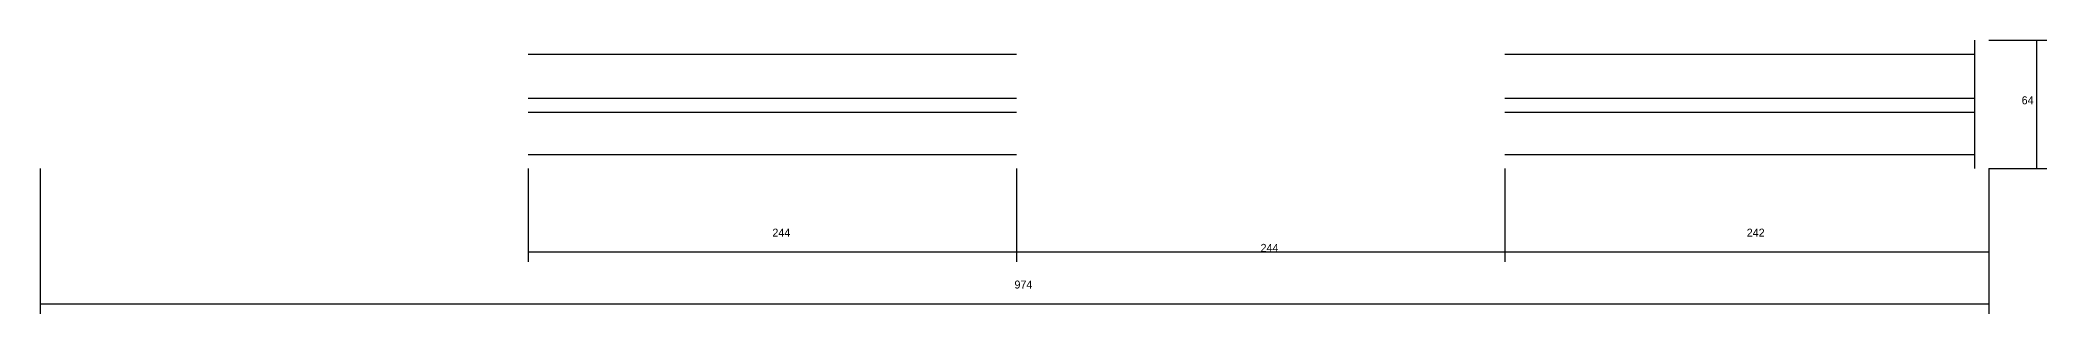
# Model space of a CAD drawing. Header units: metres. Extents: x -7072 to -4276, y 10879 to 12106.
# Drawn here: x -6832 to -5829, y 10879 to 11015 of the extents above; entities that cross this region are included whole.
import ezdxf

# ---------------------------------------------------------------- set-up
doc = ezdxf.new("R2010")
doc.units = ezdxf.units.M
doc.layers.add('COTA', color=241, linetype='Continuous')
doc.layers.add('SARR_2.2x7', color=40, linetype='Continuous')

msp = doc.modelspace()

# ---------------------------------------------------------------- linework, layer by layer
at = {"layer": 'COTA'}
for p, q in [((-5857.8, 11015.2), (-5828.8, 11015.2)), ((-5833.8, 10951.2), (-5833.8, 11015.2)), ((-6831.8, 10951.2), (-6831.8, 10878.6)), ((-6587.8, 10951.2), (-6587.8, 10904.5)), ((-6343.8, 10951.2), (-6343.8, 10904.5)), ((-6343.8, 10951.2), (-6343.8, 10904.5)), ((-6099.8, 10951.2), (-6099.8, 10904.5)), ((-6099.8, 10951.2), (-6099.8, 10904.5)), ((-5857.8, 10951.2), (-5857.8, 10904.5)), ((-5857.8, 10951.2), (-5857.8, 10878.6)), ((-5857.8, 10951.2), (-5828.8, 10951.2)), ((-6587.8, 10909.5), (-6343.8, 10909.5)), ((-6343.8, 10909.5), (-6099.8, 10909.5)), ((-6099.8, 10909.5), (-5857.8, 10909.5)), ((-6831.8, 10883.6), (-5857.8, 10883.6))]:
    msp.add_line(p, q, dxfattribs=at)
at = {"layer": 'SARR_2.2x7'}
for p, q in [((-5864.8, 10951.2), (-5864.8, 11015.2)), ((-6587.8, 11008.2), (-6343.8, 11008.2)), ((-6099.8, 11008.2), (-5864.8, 11008.2)), ((-6587.8, 10986.2), (-6343.8, 10986.2)), ((-6099.8, 10986.2), (-5864.8, 10986.2)), ((-6587.8, 10979.2), (-6343.8, 10979.2)), ((-6099.8, 10979.2), (-5864.8, 10979.2)), ((-6587.8, 10958.2), (-6343.8, 10958.2)), ((-6099.8, 10958.2), (-5864.8, 10958.2))]:
    msp.add_line(p, q, dxfattribs=at)

# ---------------------------------------------------------------- texts
at = {"layer": 'COTA'}
for s, p in [('64', (-5841.4, 10983.2)), ('244', (-6465.8, 10917.1)), ('244', (-6221.8, 10909.5)), ('242', (-5978.8, 10917.1)), ('974', (-6344.8, 10891.2))]:
    msp.add_text(s, height=4, dxfattribs=at).set_placement(p)

doc.saveas('drawing.dxf')
